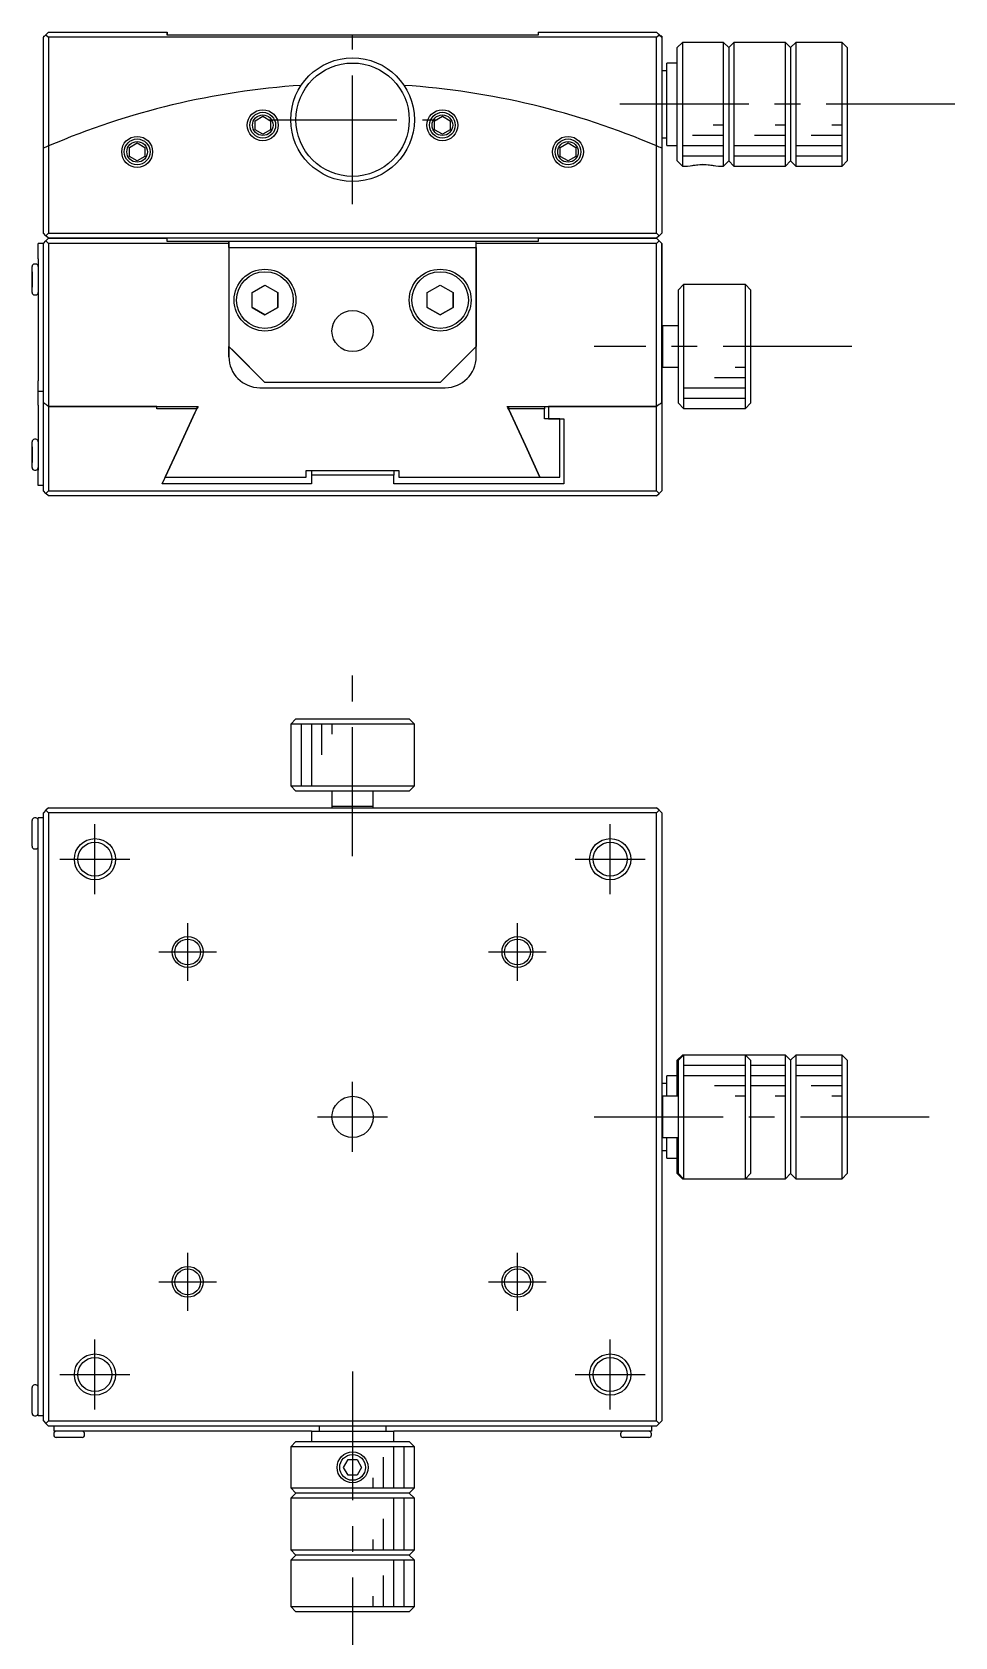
# Model space of a CAD drawing. Extents: x 71 to 397, y -9 to 236.
# Drawn here: x 140.8 to 230.4, y 80.1 to 235.8 of the extents above; entities that cross this region are included whole.
import ezdxf

# ---------------------------------------------------------------- set-up
doc = ezdxf.new("R2010")
doc.units = 0
doc.header["$LTSCALE"] = 10
doc.linetypes.add('CENTER', pattern=[2, 1.25, -0.25, 0.25, -0.25])
doc.layers.get('0').update_dxf_attribs({"linetype": 'CONTINUOUS'})
doc.layers.add('CENTER', color=1, linetype='CENTER')

msp = doc.modelspace()

# ---------------------------------------------------------------- linework, layer by layer
at = {"color": 7, "linetype": 'CONTINUOUS'}
for p, q in [((141.924663, 235.285253), (142.174663, 235.535253)), ((141.924663, 235.385253), (141.924663, 235.285253)), ((141.924663, 235.385253), (142.024663, 235.385253)), ((141.924663, 235.385253), (141.924663, 235.285253)), ((141.924663, 224.523888), (141.924663, 235.285253)), ((142.424663, 235.785253), (142.174663, 235.535253)), ((142.174663, 235.535253), (142.424663, 235.285253)), ((142.424663, 235.785253), (153.924663, 235.785253)), ((201.424663, 235.285253), (142.424663, 235.285253)), ((142.424663, 235.285253), (142.424663, 224.739948)), ((153.924663, 235.485253), (153.924663, 235.785253)), ((153.924663, 235.785253), (153.924663, 235.485253)), ((189.924663, 235.485253), (153.924663, 235.485253)), ((189.924663, 235.785253), (189.924663, 235.485253)), ((189.924663, 235.785253), (201.424663, 235.785253)), ((201.424663, 235.785253), (201.674663, 235.535253)), ((201.724663, 235.485253), (201.424663, 235.785253)), ((201.424663, 235.285253), (201.674663, 235.535253)), ((201.424663, 224.739948), (201.424663, 235.285253)), ((201.674663, 235.535253), (201.924663, 235.285253)), ((201.724663, 235.485253), (201.824663, 235.385253)), ((201.924663, 235.385253), (201.824663, 235.385253)), ((201.824663, 235.385253), (201.924663, 235.285253)), ((201.924663, 235.385253), (201.924663, 235.285253)), ((201.924663, 235.385253), (201.924663, 235.285253)), ((201.924663, 235.285253), (201.924663, 224.523888)), ((201.924663, 235.285253), (201.924663, 227.285253)), ((203.924663, 234.785253), (203.424663, 234.285253)), ((203.424663, 223.285253), (203.424663, 234.285253)), ((203.924663, 234.785253), (203.924663, 222.785253)), ((207.924663, 234.785253), (203.924663, 234.785253)), ((207.924663, 222.785253), (207.924663, 234.785253)), ((208.424663, 234.285253), (207.924663, 234.785253)), ((208.924663, 234.785253), (208.424663, 234.285253)), ((208.424663, 234.285253), (208.424663, 223.285253)), ((208.924663, 234.785253), (208.924663, 222.785253)), ((213.924663, 234.785253), (208.924663, 234.785253)), ((213.924663, 222.785253), (213.924663, 234.785253)), ((214.424663, 234.285253), (213.924663, 234.785253)), ((214.924663, 234.785253), (214.424663, 234.285253)), ((214.424663, 234.285253), (214.424663, 223.285253)), ((214.924663, 234.785253), (214.924663, 222.785253)), ((219.424663, 234.785253), (214.924663, 234.785253)), ((219.424663, 222.785253), (219.424663, 234.785253)), ((219.924663, 234.285253), (219.424663, 234.785253)), ((219.924663, 234.285253), (219.924663, 230.285248)), ((219.924663, 234.285253), (219.924663, 223.285253)), ((202.424663, 232.035253), (201.924663, 232.035253)), ((202.424663, 224.785253), (202.424663, 232.785253)), ((203.424663, 232.785253), (202.424663, 232.785253)), ((162.460663, 227.185265), (163.210663, 227.618278)), ((163.210663, 227.618278), (163.960663, 227.185265)), ((179.888663, 227.185265), (180.638663, 227.618278)), ((180.638663, 227.618278), (181.388663, 227.185265)), ((162.460663, 226.31924), (162.460663, 227.185265)), ((163.210663, 225.886227), (162.460663, 226.31924)), ((163.960663, 226.31924), (163.210663, 225.886227)), ((163.960663, 227.185265), (163.960663, 226.31924)), ((179.888663, 226.31924), (179.888663, 227.185265)), ((180.638663, 225.886227), (179.888663, 226.31924)), ((181.388663, 226.31924), (180.638663, 225.886227)), ((181.388663, 227.185265), (181.388663, 226.31924)), ((201.924663, 227.285253), (201.924663, 226.285253)), ((201.924663, 226.285253), (201.924663, 224.523888)), ((219.924663, 227.285258), (219.924663, 223.285253)), ((141.924663, 216.285253), (141.924663, 224.523888)), ((142.424663, 224.739948), (142.424663, 216.285253)), ((150.269663, 224.598265), (151.019663, 225.031278)), ((150.269663, 223.73224), (150.269663, 224.598265)), ((151.019663, 225.031278), (151.769663, 224.598265)), ((151.769663, 224.598265), (151.769663, 223.73224)), ((192.079663, 224.598265), (192.829663, 225.031278)), ((192.079663, 223.73224), (192.079663, 224.598265)), ((192.829663, 225.031278), (193.579663, 224.598265)), ((193.579663, 224.598265), (193.579663, 223.73224)), ((201.424663, 216.285253), (201.424663, 224.739948)), ((201.924663, 225.535253), (202.424663, 225.535253)), ((201.924663, 224.523888), (201.924663, 216.285253)), ((202.424663, 224.785253), (203.424663, 224.785253)), ((151.019663, 223.299227), (150.269663, 223.73224)), ((151.769663, 223.73224), (151.019663, 223.299227)), ((192.829663, 223.299227), (192.079663, 223.73224)), ((193.579663, 223.73224), (192.829663, 223.299227)), ((203.424663, 223.285253), (203.924663, 222.785253)), ((203.924663, 222.785253), (204.424668, 222.785253)), ((207.424658, 222.785253), (207.924663, 222.785253)), ((207.924663, 222.785253), (208.424663, 223.285253)), ((208.424663, 223.285253), (208.924663, 222.785253)), ((208.924663, 222.785253), (213.924663, 222.785253)), ((213.924663, 222.785253), (214.424663, 223.285253)), ((214.424663, 223.285253), (214.924663, 222.785253)), ((214.924663, 222.785253), (219.424663, 222.785253)), ((219.424663, 222.785253), (219.924663, 223.285253)), ((141.924663, 215.285253), (141.424663, 215.285253)), ((141.424663, 213.785253), (141.424663, 215.285253)), ((142.174663, 216.035253), (141.924663, 216.285253)), ((141.924663, 215.285253), (142.174663, 215.535253)), ((141.924663, 199.816492), (141.924663, 215.285253)), ((142.424663, 216.285253), (142.174663, 216.035253)), ((142.424663, 215.785253), (142.174663, 216.035253)), ((142.174663, 215.535253), (142.424663, 215.785253)), ((142.174663, 215.535253), (142.424663, 215.285253)), ((142.424663, 216.285253), (201.424663, 216.285253)), ((142.424663, 215.785253), (153.924663, 215.785253)), ((153.924663, 215.785253), (142.424663, 215.785253)), ((142.424663, 215.285253), (142.424663, 199.477357)), ((159.924663, 215.285253), (142.424663, 215.285253)), ((153.924663, 215.485253), (153.924663, 215.785253)), ((153.924663, 215.485253), (153.924663, 215.785253)), ((189.924663, 215.785253), (153.924663, 215.785253)), ((159.924663, 215.485253), (153.924663, 215.485253)), ((159.924663, 215.485253), (159.924663, 215.285253)), ((159.924663, 214.885253), (159.924663, 215.485253)), ((183.924663, 215.485253), (159.924663, 215.485253)), ((159.924663, 215.285253), (159.924663, 214.885253)), ((159.924663, 214.885253), (159.924663, 205.285253)), ((159.924663, 214.885253), (183.924663, 214.885253)), ((159.924663, 214.885253), (159.924663, 204.285253)), ((183.924663, 215.285253), (183.924663, 215.485253)), ((189.924663, 215.485253), (183.924663, 215.485253)), ((201.424663, 215.285253), (183.924663, 215.285253)), ((183.924663, 214.885253), (183.924663, 215.285253)), ((183.924663, 214.885253), (183.924663, 205.285253)), ((183.924663, 205.285253), (183.924663, 214.885253)), ((189.924663, 215.785253), (189.924663, 215.485253)), ((189.924663, 215.785253), (201.424663, 215.785253)), ((201.424663, 215.785253), (189.924663, 215.785253)), ((201.674663, 216.035253), (201.424663, 216.285253)), ((201.674663, 216.035253), (201.424663, 215.785253)), ((201.424663, 215.785253), (201.674663, 215.535253)), ((201.724663, 215.485253), (201.424663, 215.785253)), ((201.424663, 215.785253), (201.724663, 215.485253)), ((201.424663, 215.785253), (201.674663, 215.535253)), ((201.424663, 215.285253), (201.674663, 215.535253)), ((201.424663, 199.477357), (201.424663, 215.285253)), ((201.924663, 216.285253), (201.674663, 216.035253)), ((201.674663, 215.535253), (201.924663, 215.285253)), ((201.924663, 215.285253), (201.674663, 215.535253)), ((201.924663, 215.285253), (201.924663, 199.816492)), ((201.924663, 208.785253), (201.924663, 215.285253)), ((141.424663, 213.785253), (141.424663, 201.958838)), ((140.824663, 211.910253), (140.824663, 213.035253)), ((140.824663, 210.535253), (140.824663, 213.035253)), ((140.824663, 212.535253), (140.824663, 211.910253)), ((140.824663, 211.910253), (140.824663, 212.535253)), ((140.824663, 211.660253), (140.824663, 211.910253)), ((140.824663, 211.660253), (140.824663, 211.910253)), ((140.824663, 211.910253), (140.824663, 211.660253)), ((141.174663, 213.285253), (141.074663, 213.285253)), ((140.824663, 210.535253), (140.824663, 211.660253)), ((140.824663, 211.035253), (140.824663, 211.660253)), ((140.824663, 211.660253), (140.824663, 211.035253)), ((141.074663, 210.285253), (141.174663, 210.285253)), ((162.174663, 210.50694), (163.424663, 211.228628)), ((162.174663, 209.063565), (162.174663, 210.50694)), ((163.424663, 211.228628), (164.674663, 210.50694)), ((164.674663, 210.50694), (164.674663, 209.063565)), ((164.674663, 209.063565), (164.674663, 210.50694)), ((179.174663, 210.50694), (180.424663, 211.228628)), ((179.174663, 209.063565), (179.174663, 210.50694)), ((180.424663, 211.228628), (181.674663, 210.50694)), ((181.674663, 210.50694), (181.674663, 209.063565)), ((181.674663, 209.063565), (181.674663, 210.50694)), ((204.040089, 211.285253), (203.540089, 210.785253)), ((203.540089, 199.785253), (203.540089, 210.785253)), ((204.040089, 211.285253), (204.040089, 199.285253)), ((210.040089, 211.285253), (204.040089, 211.285253)), ((210.040089, 199.285253), (210.040089, 211.285253)), ((210.540089, 210.785253), (210.040089, 211.285253)), ((210.540089, 210.785253), (210.540089, 199.785253)), ((163.424663, 208.341877), (162.174663, 209.063565)), ((162.174663, 209.063565), (163.424663, 208.341877)), ((164.674663, 209.063565), (163.424663, 208.341877)), ((163.424663, 208.341877), (164.674663, 209.063565)), ((180.424663, 208.341877), (179.174663, 209.063565)), ((179.174663, 209.063565), (180.424663, 208.341877)), ((181.674663, 209.063565), (180.424663, 208.341877)), ((180.424663, 208.341877), (181.674663, 209.063565)), ((201.924663, 199.816492), (201.924663, 208.785253)), ((202.040089, 207.285253), (201.924682, 207.285253)), ((202.040089, 207.285253), (202.035089, 207.285253)), ((202.040089, 206.700315), (202.040089, 207.285258)), ((203.540089, 207.285253), (202.040089, 207.285253)), ((202.045089, 207.285253), (202.040089, 207.285253)), ((202.040089, 205.285253), (202.040089, 206.700315)), ((163.424663, 201.785253), (159.924663, 205.285253)), ((160.424663, 204.785253), (159.924663, 205.285253)), ((159.924663, 204.285253), (159.924663, 205.285253)), ((160.424663, 204.785253), (163.424663, 201.785253)), ((183.924663, 205.285253), (180.424663, 201.785253)), ((183.924663, 204.285253), (183.924663, 205.285253)), ((202.040089, 203.870263), (202.040089, 205.285253)), ((201.924682, 203.285253), (202.040089, 203.285253)), ((202.035089, 203.285253), (202.040089, 203.285253)), ((202.040089, 203.285248), (202.040089, 203.870263)), ((202.040089, 203.285253), (203.540089, 203.285253)), ((202.040089, 203.285253), (202.045089, 203.285253)), ((141.424663, 200.958838), (141.424663, 201.958838)), ((141.424663, 200.445707), (141.424663, 200.958838)), ((141.424663, 200.958838), (141.924663, 200.958838)), ((162.924663, 201.285253), (180.924663, 201.285253)), ((180.424663, 201.785253), (163.424663, 201.785253)), ((141.424663, 199.603057), (141.424663, 200.445707)), ((141.424663, 199.603057), (141.424663, 195.585253)), ((141.924663, 191.285253), (141.924663, 199.816492)), ((142.424663, 199.477357), (152.924663, 199.477357)), ((142.424663, 199.477357), (142.424663, 191.285253)), ((152.924663, 199.477357), (142.424663, 199.477357)), ((152.924663, 199.477357), (156.924663, 199.477357)), ((152.924663, 199.234533), (152.924663, 199.477357)), ((156.809193, 199.477357), (156.809193, 199.234533)), ((156.834212, 199.287183), (156.809193, 199.234534)), ((156.924663, 199.477357), (156.834212, 199.287183)), ((186.924663, 199.477357), (190.924663, 199.477357)), ((186.997205, 199.324858), (186.924663, 199.477357)), ((187.076034, 199.158948), (186.997205, 199.324858)), ((187.040133, 199.477357), (187.040133, 199.234533)), ((190.540089, 199.477357), (190.540089, 199.234533)), ((190.924663, 199.477357), (201.424663, 199.477357)), ((190.924663, 199.477357), (190.924663, 198.258774)), ((201.424663, 199.477357), (190.924663, 199.477357)), ((201.424663, 191.285253), (201.424663, 199.477357)), ((201.924663, 199.816492), (201.924663, 191.285253)), ((203.540089, 199.785253), (204.040089, 199.285253)), ((204.040089, 199.285253), (210.040089, 199.285253)), ((210.040089, 199.285253), (210.540089, 199.785253)), ((156.809193, 199.234533), (152.924663, 199.234533)), ((156.627759, 198.852103), (154.823064, 194.982217)), ((154.823064, 194.982217), (156.627759, 198.852103)), ((156.809193, 199.234534), (156.627759, 198.852103)), ((156.627759, 198.852103), (156.809193, 199.234533)), ((187.040133, 199.234533), (187.076034, 199.158948)), ((190.540089, 199.234533), (187.040133, 199.234533)), ((187.076034, 199.158948), (188.700636, 195.690118)), ((188.700636, 195.690118), (187.076034, 199.158948)), ((190.540089, 198.258774), (190.540089, 199.234533)), ((190.924663, 198.258774), (190.540089, 198.258774)), ((192.040089, 198.258774), (190.924663, 198.258774)), ((190.924663, 198.258774), (192.040089, 198.258774)), ((192.040089, 192.612552), (192.040089, 198.258774)), ((192.040089, 198.258774), (192.424663, 198.258774)), ((192.424663, 198.258774), (192.424663, 191.965358)), ((141.174663, 196.285253), (141.074663, 196.285253)), ((140.824663, 194.910253), (140.824663, 196.035253)), ((140.824663, 193.535253), (140.824663, 196.035253)), ((140.824663, 195.535253), (140.824663, 194.910253)), ((140.824663, 194.910253), (140.824663, 195.535253)), ((140.824663, 194.660253), (140.824663, 194.910253)), ((140.824663, 194.660253), (140.824663, 194.910253)), ((140.824663, 194.910253), (140.824663, 194.660253)), ((140.824663, 193.535253), (140.824663, 194.660253)), ((140.824663, 194.035253), (140.824663, 194.660253)), ((140.824663, 194.660253), (140.824663, 194.035253)), ((141.424663, 195.585253), (141.424663, 193.985253)), ((154.823064, 194.982217), (153.749236, 192.612552)), ((153.773821, 192.667457), (154.823064, 194.982217)), ((188.700636, 195.690118), (190.100089, 192.612552)), ((190.100089, 192.612552), (188.700636, 195.690118)), ((141.074663, 193.285253), (141.174663, 193.285253)), ((141.424663, 193.985253), (141.424663, 193.285253)), ((141.424663, 191.785253), (141.424663, 193.285253)), ((167.424663, 193.255241), (176.424663, 193.255241)), ((167.424663, 192.612552), (167.424663, 193.255241)), ((167.424663, 192.612552), (167.424663, 193.255241)), ((167.924663, 193.255241), (167.924663, 192.805821)), ((175.924663, 193.255241), (175.924663, 192.805821)), ((176.424663, 193.255241), (176.424663, 192.612552)), ((141.924663, 191.785253), (141.424663, 191.785253)), ((153.460561, 191.965358), (153.708374, 192.521219)), ((167.924663, 191.965358), (153.460561, 191.965358)), ((153.708374, 192.521219), (153.750351, 192.615043)), ((153.749236, 192.612552), (167.424663, 192.612552)), ((153.750351, 192.615043), (153.773821, 192.667457)), ((167.924663, 192.805821), (167.924663, 191.965358)), ((175.924663, 192.805821), (167.924663, 192.805821)), ((175.924663, 191.965358), (175.924663, 192.805821)), ((192.424663, 191.965358), (175.924663, 191.965358)), ((176.424663, 192.612552), (190.100089, 192.612552)), ((190.100089, 192.612552), (192.040089, 192.612552)), ((142.174663, 191.035253), (141.924663, 191.285253)), ((142.424663, 191.285253), (142.174663, 191.035253)), ((142.424663, 190.785253), (142.174663, 191.035253)), ((142.424663, 191.285253), (201.424663, 191.285253)), ((201.424663, 190.785253), (142.424663, 190.785253)), ((201.674663, 191.035253), (201.424663, 191.285253)), ((201.424663, 190.785253), (201.674663, 191.035253)), ((201.924663, 191.285253), (201.674663, 191.035253)), ((166.424663, 169.159496), (165.924663, 168.659496)), ((177.924663, 168.659496), (165.924663, 168.659496)), ((165.924663, 168.659496), (165.924663, 162.659496)), ((166.424663, 169.159496), (177.424663, 169.159496)), ((177.924663, 168.659496), (177.424663, 169.159496)), ((177.924663, 162.659496), (177.924663, 168.659496)), ((165.924663, 162.659496), (171.924663, 162.659496)), ((165.924663, 162.659496), (166.424663, 162.159496)), ((171.924663, 162.159496), (166.424663, 162.159496)), ((169.924663, 162.159496), (169.924663, 160.659496)), ((171.924663, 162.659496), (177.924663, 162.659496)), ((177.424663, 162.159496), (171.924663, 162.159496)), ((173.924663, 160.659496), (173.924663, 162.159496)), ((177.424663, 162.159496), (177.924663, 162.659496)), ((142.424663, 160.54407), (142.174663, 160.29407)), ((142.424663, 160.54407), (201.424663, 160.54407)), ((173.924668, 160.659496), (169.924658, 160.659496)), ((169.924663, 160.664496), (169.924663, 160.659496)), ((169.924663, 160.659496), (169.924663, 160.654496)), ((169.924663, 160.659496), (169.924663, 160.544089)), ((173.924663, 160.659496), (173.924663, 160.664496)), ((173.924663, 160.654496), (173.924663, 160.659496)), ((173.924663, 160.544089), (173.924663, 160.659496)), ((201.674663, 160.29407), (201.424663, 160.54407)), ((140.824663, 158.04407), (140.824663, 159.29407)), ((141.174663, 159.54407), (141.074663, 159.54407)), ((141.924663, 159.54407), (141.424663, 159.54407)), ((141.924663, 159.54407), (141.424663, 159.54407)), ((141.424663, 158.04407), (141.424663, 159.54407)), ((142.174663, 160.29407), (141.924663, 160.04407)), ((141.924663, 101.04407), (141.924663, 160.04407)), ((142.424663, 160.04407), (142.174663, 160.29407)), ((201.424663, 160.04407), (142.424663, 160.04407)), ((142.424663, 160.04407), (142.424663, 101.04407)), ((201.424663, 160.04407), (201.674663, 160.29407)), ((201.424663, 101.04407), (201.424663, 160.04407)), ((201.924663, 160.04407), (201.674663, 160.29407)), ((201.924663, 160.04407), (201.924663, 101.04407)), ((140.824663, 156.79407), (140.824663, 158.04407)), ((141.424663, 157.24407), (141.424663, 158.04407)), ((141.424663, 103.84407), (141.424663, 157.24407)), ((141.074663, 156.54407), (141.174663, 156.54407)), ((203.924663, 136.54407), (203.424663, 136.04407)), ((203.424663, 132.54407), (203.424663, 136.04407)), ((204.040089, 136.54407), (203.540089, 136.04407)), ((203.540089, 130.54407), (203.540089, 136.04407)), ((203.924663, 136.54407), (203.924663, 136.428643)), ((204.040089, 136.54407), (203.924663, 136.54407)), ((204.040089, 136.54407), (204.040089, 130.54407)), ((210.040089, 136.54407), (204.040089, 136.54407)), ((207.924663, 136.54407), (204.040089, 136.54407)), ((210.040089, 136.54407), (208.924663, 136.54407)), ((210.040089, 124.54407), (210.040089, 136.54407)), ((210.540089, 136.04407), (210.040089, 136.54407)), ((213.924663, 136.54407), (210.040089, 136.54407)), ((210.540089, 136.04407), (210.540089, 125.04407)), ((213.924663, 130.54407), (213.924663, 136.54407)), ((214.424663, 136.04407), (213.924663, 136.54407)), ((214.924663, 136.54407), (214.424663, 136.04407)), ((214.424663, 136.04407), (214.424663, 125.04407)), ((214.924663, 136.54407), (214.924663, 124.54407)), ((219.424663, 136.54407), (214.924663, 136.54407)), ((219.424663, 124.54407), (219.424663, 136.54407)), ((219.924663, 136.04407), (219.424663, 136.54407)), ((219.924663, 136.04407), (219.924663, 125.04407)), ((202.424663, 132.54407), (202.424663, 134.54407)), ((203.424663, 134.54407), (202.424663, 134.54407)), ((202.424663, 133.79407), (201.924663, 133.79407)), ((202.040089, 132.54407), (201.924682, 132.54407)), ((202.040089, 132.54407), (202.035089, 132.54407)), ((202.040089, 128.544065), (202.040089, 132.544075)), ((203.540089, 132.54407), (202.040089, 132.54407)), ((202.045089, 132.54407), (202.040089, 132.54407)), ((203.540089, 125.04407), (203.540089, 130.54407)), ((204.040089, 130.54407), (204.040089, 124.54407)), ((213.924663, 124.54407), (213.924663, 130.54407)), ((201.924682, 128.54407), (202.040089, 128.54407)), ((202.035089, 128.54407), (202.040089, 128.54407)), ((202.040089, 128.54407), (203.540089, 128.54407)), ((202.040089, 128.54407), (202.045089, 128.54407)), ((202.424663, 126.54407), (202.424663, 128.54407)), ((203.424663, 125.04407), (203.424663, 128.54407)), ((201.924663, 127.29407), (202.424663, 127.29407)), ((202.424663, 126.54407), (203.424663, 126.54407)), ((203.424663, 125.04407), (203.924663, 124.54407)), ((203.540089, 125.04407), (204.040089, 124.54407)), ((203.924663, 124.659496), (203.924663, 124.54407)), ((210.040089, 124.54407), (210.540089, 125.04407)), ((213.924663, 124.54407), (214.424663, 125.04407)), ((214.424663, 125.04407), (214.924663, 124.54407)), ((219.424663, 124.54407), (219.924663, 125.04407)), ((203.924663, 124.54407), (204.040089, 124.54407)), ((204.040089, 124.54407), (210.040089, 124.54407)), ((204.040089, 124.54407), (207.924663, 124.54407)), ((208.924663, 124.54407), (210.040089, 124.54407)), ((210.040089, 124.54407), (213.924663, 124.54407)), ((214.924663, 124.54407), (219.424663, 124.54407)), ((141.174663, 104.54407), (141.074663, 104.54407)), ((140.824663, 103.04407), (140.824663, 104.29407)), ((140.824663, 101.79407), (140.824663, 103.04407)), ((141.424663, 103.04407), (141.424663, 103.84407)), ((141.424663, 101.54407), (141.424663, 103.04407)), ((141.074663, 101.54407), (141.174663, 101.54407)), ((141.924663, 101.54407), (141.424663, 101.54407)), ((141.924663, 101.54407), (141.424663, 101.54407)), ((141.924663, 101.04407), (142.174663, 100.79407)), ((142.174663, 100.79407), (142.424663, 101.04407)), ((142.174663, 100.79407), (142.424663, 100.54407)), ((142.424663, 101.04407), (201.424663, 101.04407)), ((201.424663, 100.54407), (142.424663, 100.54407)), ((142.924663, 100.54407), (142.924663, 100.04407)), ((142.924663, 100.54407), (142.924663, 100.04407)), ((144.424663, 100.04407), (142.924663, 100.04407)), ((142.924663, 99.79407), (142.924663, 99.69407)), ((145.224663, 100.04407), (144.424663, 100.04407)), ((167.924663, 100.04407), (145.224663, 100.04407)), ((145.924663, 99.69407), (145.924663, 99.79407)), ((167.924663, 100.04407), (171.924663, 100.04407)), ((167.924663, 100.04407), (167.924663, 99.04407)), ((168.674663, 100.54407), (168.674663, 100.04407)), ((171.924663, 100.04407), (175.924663, 100.04407)), ((175.174663, 100.04407), (175.174663, 100.54407)), ((198.624663, 100.04407), (175.924663, 100.04407)), ((175.924663, 99.04407), (175.924663, 100.04407)), ((197.924663, 99.79407), (197.924663, 99.69407)), ((199.424663, 100.04407), (198.624663, 100.04407)), ((200.924663, 100.04407), (199.424663, 100.04407)), ((200.924663, 100.54407), (200.924663, 100.04407)), ((200.924663, 100.54407), (200.924663, 100.04407)), ((200.924663, 99.69407), (200.924663, 99.79407)), ((201.674663, 100.79407), (201.424663, 101.04407)), ((201.424663, 100.54407), (201.674663, 100.79407)), ((201.674663, 100.79407), (201.924663, 101.04407)), ((144.424663, 99.44407), (143.174663, 99.44407)), ((145.674663, 99.44407), (144.424663, 99.44407)), ((166.424663, 99.04407), (165.924663, 98.54407)), ((171.924663, 98.54407), (165.924663, 98.54407)), ((165.924663, 98.54407), (165.924663, 94.54407)), ((166.424663, 99.04407), (171.924663, 99.04407)), ((171.924663, 99.04407), (177.424663, 99.04407)), ((177.924663, 98.54407), (171.924663, 98.54407)), ((177.924663, 98.54407), (177.424663, 99.04407)), ((177.924663, 94.54407), (177.924663, 98.54407)), ((199.424663, 99.44407), (198.174663, 99.44407)), ((200.674663, 99.44407), (199.424663, 99.44407)), ((171.058638, 96.54407), (171.49165, 97.29407)), ((171.49165, 95.79407), (171.058638, 96.54407)), ((171.49165, 97.29407), (172.357676, 97.29407)), ((172.357676, 97.29407), (172.790688, 96.54407)), ((172.790688, 96.54407), (172.357676, 95.79407)), ((172.357676, 95.79407), (171.49165, 95.79407)), ((165.924663, 94.54407), (171.924663, 94.54407)), ((165.924663, 94.54407), (166.424663, 94.04407)), ((166.424663, 94.04407), (165.924663, 93.54407)), ((177.924663, 93.54407), (165.924663, 93.54407)), ((165.924663, 93.54407), (165.924663, 88.54407)), ((177.424663, 94.04407), (166.424663, 94.04407)), ((171.924663, 94.54407), (177.924663, 94.54407)), ((177.424663, 94.04407), (177.924663, 94.54407)), ((177.924663, 93.54407), (177.424663, 94.04407)), ((177.924663, 88.54407), (177.924663, 93.54407)), ((165.924663, 88.54407), (171.924663, 88.54407)), ((165.924663, 88.54407), (166.424663, 88.04407)), ((166.424663, 88.04407), (165.924663, 87.54407)), ((177.924663, 87.54407), (165.924663, 87.54407)), ((165.924663, 87.54407), (165.924663, 83.04407)), ((177.424663, 88.04407), (166.424663, 88.04407)), ((171.924663, 88.54407), (177.924663, 88.54407)), ((177.424663, 88.04407), (177.924663, 88.54407)), ((177.924663, 87.54407), (177.424663, 88.04407)), ((177.924663, 83.04407), (177.924663, 87.54407)), ((165.924663, 83.04407), (177.924663, 83.04407)), ((165.924663, 83.04407), (166.424663, 82.54407)), ((177.424663, 82.54407), (166.424663, 82.54407)), ((177.424663, 82.54407), (177.924663, 83.04407))]:
    msp.add_line(p, q, dxfattribs=at)
at = {"color": 3, "linetype": 'CONTINUOUS'}
for p, q in [((204.924663, 225.785253), (207.924663, 225.785253)), ((206.924663, 226.785253), (207.924663, 226.785253)), ((210.924663, 225.785253), (213.924663, 225.785253)), ((212.924663, 226.785253), (213.924663, 226.785253)), ((216.424663, 225.785253), (219.424663, 225.785253)), ((218.424663, 226.785253), (219.424663, 226.785253)), ((203.924663, 224.785253), (207.924663, 224.785253)), ((208.924663, 224.785253), (213.924663, 224.785253)), ((214.924663, 224.785253), (219.424663, 224.785253)), ((203.924663, 223.785253), (207.924663, 223.785253)), ((204.424668, 222.785253), (205.924663, 222.975776)), ((205.924663, 222.975776), (207.424658, 222.785253)), ((208.924663, 223.785253), (213.924663, 223.785253)), ((214.924663, 223.785253), (219.424663, 223.785253)), ((209.040089, 203.285253), (210.040089, 203.285253)), ((204.040089, 201.285253), (210.040089, 201.285253)), ((207.040089, 202.285253), (210.040089, 202.285253)), ((204.040089, 200.285253), (210.040089, 200.285253)), ((166.924663, 168.659496), (166.924663, 162.659496)), ((167.924663, 168.659496), (167.924663, 162.659496)), ((168.924663, 168.659496), (168.924663, 165.659496)), ((169.924663, 168.659496), (169.924663, 167.659496)), ((210.040089, 135.54407), (204.040089, 135.54407)), ((213.924663, 135.54407), (210.540089, 135.54407)), ((219.424663, 135.54407), (214.924663, 135.54407)), ((210.040089, 134.54407), (204.040089, 134.54407)), ((213.924663, 134.54407), (210.540089, 134.54407)), ((219.424663, 134.54407), (214.924663, 134.54407)), ((210.040089, 133.54407), (207.040089, 133.54407)), ((210.040089, 132.54407), (209.040089, 132.54407)), ((213.924663, 133.54407), (210.540089, 133.54407)), ((213.924663, 132.54407), (212.924663, 132.54407)), ((219.424663, 133.54407), (216.424663, 133.54407)), ((219.424663, 132.54407), (218.424663, 132.54407)), ((175.924663, 94.54407), (175.924663, 98.54407)), ((176.924663, 94.54407), (176.924663, 98.54407)), ((174.924663, 94.54407), (174.924663, 97.54407)), ((173.924663, 94.54407), (173.924663, 95.54407)), ((175.924663, 88.54407), (175.924663, 93.54407)), ((176.924663, 88.54407), (176.924663, 93.54407)), ((174.924663, 88.54407), (174.924663, 91.54407)), ((173.924663, 88.54407), (173.924663, 89.54407)), ((175.924663, 83.04407), (175.924663, 87.54407)), ((176.924663, 83.04407), (176.924663, 87.54407)), ((174.924663, 83.04407), (174.924663, 86.04407)), ((173.924663, 83.04407), (173.924663, 84.04407))]:
    msp.add_line(p, q, dxfattribs=at)
at = {"color": 7, "linetype": 'CONTINUOUS'}
for centre, radius in [((171.924663, 227.285253), 6), ((171.924663, 227.285253), 5.5), ((163.210663, 226.752253), 1.25), ((163.210663, 226.752253), 1), ((180.638663, 226.752253), 1.25), ((180.638663, 226.752253), 1), ((151.019663, 224.165253), 1.25), ((151.019663, 224.165253), 1), ((192.829663, 224.165253), 1.25), ((192.829663, 224.165253), 1), ((163.424663, 209.785253), 3), ((163.424663, 209.785253), 2.75), ((180.424663, 209.785253), 3), ((180.424663, 209.785253), 2.75), ((171.924663, 206.785253), 2), ((146.924663, 155.54407), 1.65), ((196.924663, 155.54407), 1.65), ((155.924663, 146.54407), 1.25), ((187.924663, 146.54407), 1.25), ((171.924663, 130.54407), 2), ((155.924663, 114.54407), 1.25), ((187.924663, 114.54407), 1.25), ((146.924663, 105.54407), 1.65), ((196.924663, 105.54407), 1.65), ((171.924669, 96.544068), 1.249998)]:
    msp.add_circle(centre, radius, dxfattribs=at)
at = {"color": 3, "linetype": 'CONTINUOUS'}
for centre, radius in [((163.210663, 226.752253), 1.5), ((180.638663, 226.752253), 1.5), ((151.019663, 224.165253), 1.5), ((192.829663, 224.165253), 1.5), ((146.924663, 155.54407), 2), ((196.924663, 155.54407), 2), ((155.924663, 146.54407), 1.5), ((187.924663, 146.54407), 1.5), ((155.924663, 114.54407), 1.5), ((187.924663, 114.54407), 1.5), ((146.924663, 105.54407), 2), ((196.924663, 105.54407), 2), ((171.924153, 96.544133), 1.499937)]:
    msp.add_circle(centre, radius, dxfattribs=at)
at = {"color": 7, "linetype": 'CONTINUOUS'}
for centre, radius, start, end in [((171.924663, 155.785253), 75, 93.813739, 113.162069), ((171.924663, 155.785253), 75, 93.813739, 113.162069), ((171.924663, 155.785253), 75, 66.837931, 86.186261), ((171.924663, 155.785253), 75, 66.837931, 86.186261), ((171.924663, 155.785253), 75, 113.162069, 113.578178), ((171.924663, 155.785253), 75, 113.162069, 113.578178), ((171.924663, 155.785253), 75, 66.421822, 66.837931), ((171.924663, 155.785253), 75, 66.421822, 66.837931), ((205.924663, 216.916811), 6.000092, 77.975488, 102.024512), ((141.074663, 213.035253), 0.25, 90, 180), ((141.174663, 213.035253), 0.25, 0, 90), ((141.074663, 210.535253), 0.25, 180, 270), ((141.174663, 210.535253), 0.25, 270, 0), ((162.924663, 204.285253), 3, 180, 270), ((180.924663, 204.285253), 3, 270, 0), ((112.424663, 155.785253), 53, 55.525615, 56.17875), ((112.424663, 155.785253), 53, 55.525615, 56.17875), ((231.424663, 155.785253), 53, 123.82125, 124.474385), ((231.424663, 155.785253), 53, 123.82125, 124.474385), ((141.074663, 196.035253), 0.25, 90, 180), ((141.174663, 196.035253), 0.25, 0, 90), ((141.074663, 193.535253), 0.25, 180, 270), ((141.174663, 193.535253), 0.25, 270, 0), ((141.074663, 159.29407), 0.25, 90, 180), ((141.174663, 159.29407), 0.25, 0, 90), ((141.074663, 156.79407), 0.25, 180, 270), ((141.174663, 156.79407), 0.25, 270, 0), ((141.074663, 104.29407), 0.25, 90, 180), ((141.174663, 104.29407), 0.25, 0, 90), ((141.074663, 101.79407), 0.25, 180, 270), ((141.174663, 101.79407), 0.25, 270, 0), ((143.174663, 99.79407), 0.25, 90, 180), ((143.174663, 99.69407), 0.25, 180, 270), ((145.674663, 99.79407), 0.25, 0, 90), ((145.674663, 99.69407), 0.25, 270, 0), ((198.174663, 99.79407), 0.25, 90, 180), ((198.174663, 99.69407), 0.25, 180, 270), ((200.674663, 99.79407), 0.25, 0, 90), ((200.674663, 99.69407), 0.25, 270, 0)]:
    msp.add_arc(centre, radius, start, end, dxfattribs=at)
at = {"layer": 'CENTER', "color": 1, "linetype": 'CENTER'}
for p, q in [((171.924663, 219.085253), (171.924663, 235.485253)), ((230.374663, 228.785253), (195.374663, 228.785253)), ((163.724663, 227.285253), (180.124663, 227.285253)), ((220.374663, 205.285253), (195.374663, 205.285253)), ((171.924663, 155.851783), (171.924663, 175.851783)), ((146.924663, 152.14407), (146.924663, 158.94407)), ((196.924663, 152.14407), (196.924663, 158.94407)), ((143.524663, 155.54407), (150.324663, 155.54407)), ((193.524663, 155.54407), (200.324663, 155.54407)), ((155.924663, 143.74407), (155.924663, 149.34407)), ((187.924663, 143.74407), (187.924663, 149.34407)), ((153.124663, 146.54407), (158.724663, 146.54407)), ((185.124663, 146.54407), (190.724663, 146.54407)), ((171.924663, 127.14407), (171.924663, 133.94407)), ((168.524663, 130.54407), (175.324663, 130.54407)), ((195.374663, 130.54407), (230.374663, 130.54407)), ((155.924663, 111.74407), (155.924663, 117.34407)), ((187.924663, 111.74407), (187.924663, 117.34407)), ((153.124663, 114.54407), (158.724663, 114.54407)), ((185.124663, 114.54407), (190.724663, 114.54407)), ((146.924663, 102.14407), (146.924663, 108.94407)), ((196.924663, 102.14407), (196.924663, 108.94407)), ((143.524663, 105.54407), (150.324663, 105.54407)), ((171.924663, 105.851783), (171.924663, 68.926647)), ((193.524663, 105.54407), (200.324663, 105.54407))]:
    msp.add_line(p, q, dxfattribs=at)

doc.saveas('drawing.dxf')
